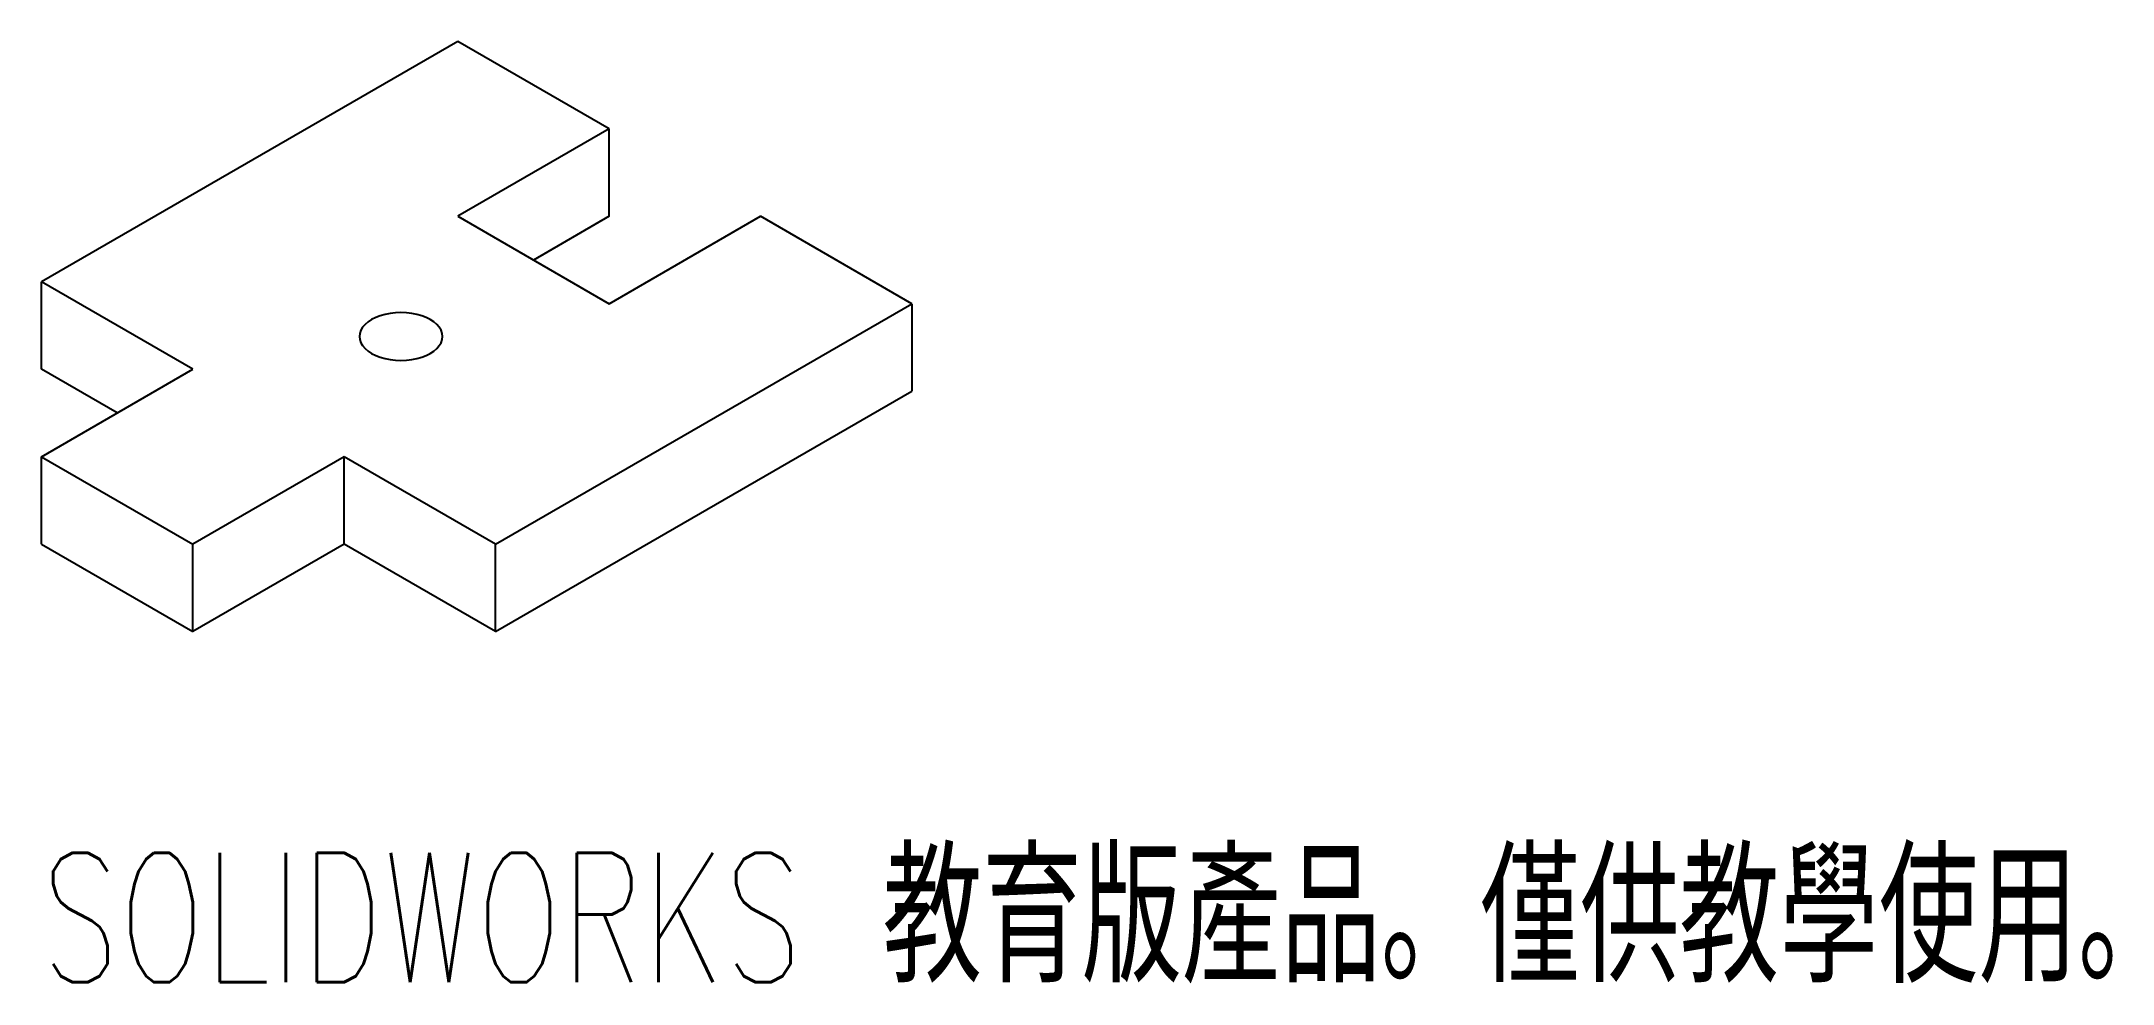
# Paper-space layout '_等角視' of a CAD drawing. Header units: millimetres. Extents: x -13.4 to 64, y -20.9 to 14.3.
import ezdxf

# ---------------------------------------------------------------- set-up
doc = ezdxf.new("R2010")
doc.units = ezdxf.units.MM
doc.styles.add('SLDTEXTSTYLE0', font='TXT', dxfattribs={"width": 0.7, "bigfont": 'bigfont'})

psp = doc.layouts.new('_等角視')

# ---------------------------------------------------------------- linework, layer by layer
at = {"color": 7, "linetype": 'Continuous', "lineweight": 25}
for p, q in [((2.121, 14.288), (-13.435, 5.307)), ((7.778, 11.022), (2.121, 14.288)), ((7.778, 11.022), (2.121, 7.756)), ((7.778, 7.756), (7.778, 11.022)), ((2.121, 7.756), (7.778, 4.491)), ((7.778, 7.756), (4.95, 6.123)), ((7.778, 4.491), (13.435, 7.756)), ((19.092, 4.491), (13.435, 7.756)), ((-7.778, 2.042), (-13.435, 5.307)), ((-13.435, 2.041), (-13.435, 5.307)), ((3.536, -4.49), (19.092, 4.491)), ((19.092, 4.491), (19.092, 1.225)), ((-13.435, -1.224), (-7.778, 2.042)), ((-10.607, 0.408), (-13.435, 2.041)), ((3.536, -7.756), (19.092, 1.225)), ((-13.435, -1.224), (-7.778, -4.49)), ((-13.435, -4.49), (-13.435, -1.224)), ((-2.121, -1.224), (-7.778, -4.49)), ((3.536, -4.49), (-2.121, -1.224)), ((-2.121, -4.49), (-2.121, -1.224)), ((-13.435, -4.49), (-7.778, -7.756)), ((-7.778, -7.756), (-7.778, -4.49)), ((-2.121, -4.49), (-7.778, -7.756)), ((3.536, -7.756), (-2.121, -4.49)), ((3.536, -7.756), (3.536, -4.49))]:
    psp.add_line(p, q, dxfattribs=at)
at = {"color": 7, "linetype": 'Continuous', "lineweight": 25, "flags": 128}
psp.add_lwpolyline([(-1.096, 2.633), (-0.944, 2.556), (-0.775, 2.491), (-0.593, 2.439), (-0.401, 2.402), (-0.202, 2.379), (0, 2.371), (0.202, 2.379), (0.401, 2.402), (0.593, 2.439), (0.775, 2.491), (0.944, 2.556), (1.096, 2.633), (1.23, 2.721), (1.342, 2.819), (1.432, 2.924), (1.497, 3.035), (1.537, 3.149), (1.55, 3.266), (1.537, 3.383), (1.497, 3.498), (1.432, 3.609), (1.342, 3.714), (1.23, 3.811), (1.096, 3.899), (0.944, 3.976), (0.775, 4.041), (0.593, 4.093), (0.401, 4.13), (0.202, 4.153), (0, 4.161), (-0.202, 4.153), (-0.401, 4.13), (-0.593, 4.093), (-0.775, 4.041), (-0.944, 3.976), (-1.096, 3.899), (-1.23, 3.811), (-1.342, 3.714), (-1.432, 3.609), (-1.497, 3.498), (-1.537, 3.383), (-1.55, 3.266), (-1.537, 3.149), (-1.497, 3.035), (-1.432, 2.924), (-1.342, 2.819), (-1.23, 2.721), (-1.096, 2.633)], dxfattribs=at)

# ---------------------------------------------------------------- texts
at = {"color": 7, "linetype": 'Continuous', "insert": (-13.435, -16.026), "char_height": 4.83362, "attachment_point": 1, "style": 'SLDTEXTSTYLE0'}
psp.add_mtext('SOLIDWORKS 教育版產品。僅供教學使用。', dxfattribs=at)

doc.saveas('drawing.dxf')
